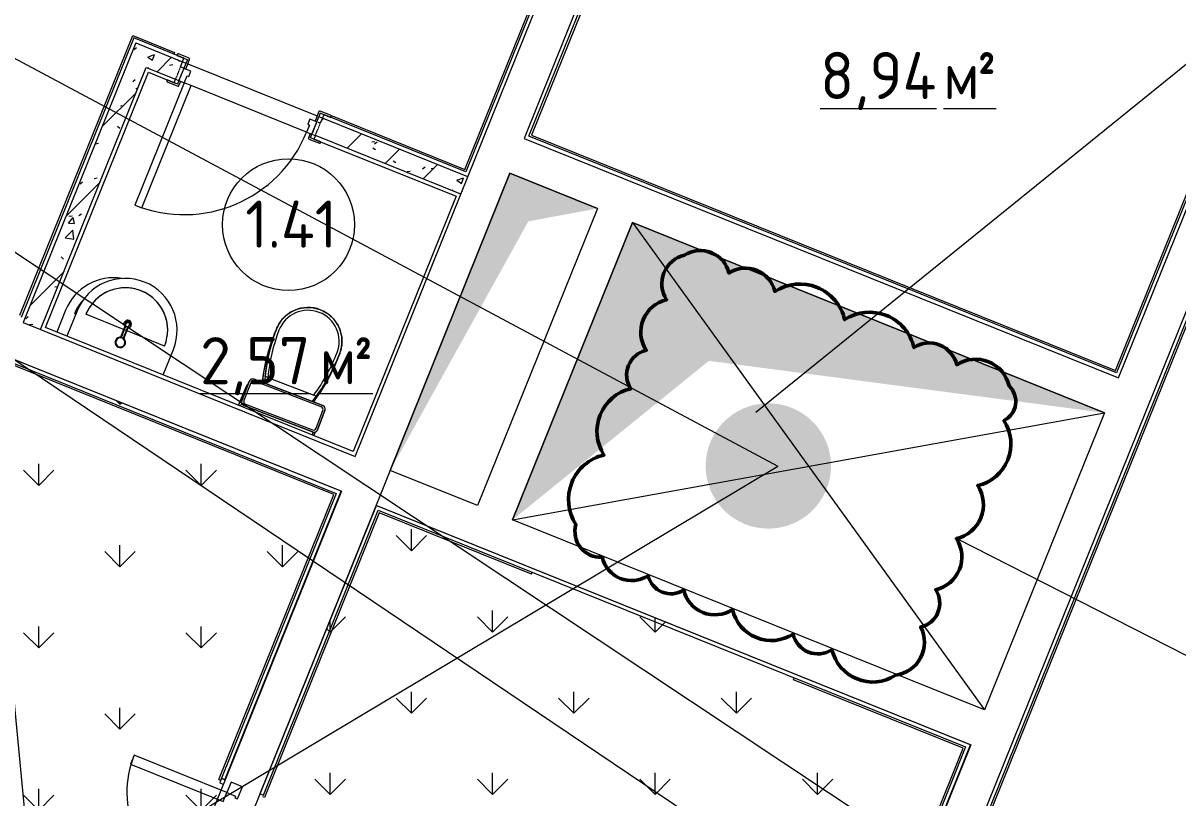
# Model space of a CAD drawing. Header units: millimetres. Extents: x -584918 to 2941280, y 3000189 to 4229862.
# Drawn here: x 184056 to 190182, y 3670909 to 3675021 of the extents above; entities that cross this region are included whole.
import ezdxf

# ---------------------------------------------------------------- set-up
doc = ezdxf.new("R2010")
doc.units = ezdxf.units.MM
doc.linetypes.add('ASVP_Невидимые', pattern=[5, 3, -2])
for name, color, linetype, lineweight in [('Аннотация', 7, 'Continuous', 0), ('Двери', 7, 'Continuous', 0), ('Линии', 7, 'Continuous', 0), ('Марки помещений', 7, 'Continuous', 0), ('Обобщенные модели', 7, 'Continuous', 0), ('Перекрытие', 7, 'Continuous', 0), ('Сантехника', 7, 'Continuous', 0), ('Стены внутренние', 7, 'Continuous', 0), ('Стены несущие', 7, 'Continuous', 0), ('Стены отделка', 7, 'Continuous', 0), ('Узлы', 7, 'Continuous', 0), ('экспертиза ДУ', 1, 'Continuous', 0), ('экспертиза ДУ пояснения', 6, 'Continuous', 0), ('экспертиза условные обозначения', 1, 'Continuous', 0)]:
    doc.layers.add(name, color=color, linetype=linetype, lineweight=lineweight)
doc.styles.add('GOST Common_2', font='', dxfattribs={"height": 500})
doc.styles.add('GOST Common_3', font='', dxfattribs={"width": 0.9, "height": 500})
doc.styles.get('GOST Common_2').set_extended_font_data('GOST Common')
doc.styles.get('GOST Common_3').set_extended_font_data('GOST Common')
pattern_1 = [(45, (192051.36, 3643581.32), (-141.4214, 141.4214), [])]
pattern_2 = [(50, (192051.36, 3643581.32), (364.368, -31.8783), [38.1, -419.1]), (355, (192051.36, 3643581.3), (-70.486, 382.1133), [30.48, -335.28]), (100.451, (192081.73, 3643578.66), (293.885, 350.2334), [32.38, -356.18]), (46.184, (192051.36, 3643682.9), (542.1585, -84.086), [57.15, -628.65]), (96.636, (192096.54, 3643675.9), (474.805, 494.855), [48.57, -534.27]), (351.184, (192051.36, 3643682.9), (474.81, 494.85), [45.72, -502.92]), (21, (192102.16, 3643657.52), (303.2285, -204.5305), [38.1, -419.1]), (326, (192102.16, 3643657.5), (123.604, 368.376), [30.48, -335.28]), (71.451, (192127.43, 3643640.47), (426.834, 163.8427), [32.38, -356.18]), (37.5, (192051.36, 3643581.32), (6.17665, 169.11015), [16.764, -314.452, 16.764, -323.596, -336.55]), (37.5, (192051.36, 3643581.32), (6.17665, 169.11015), [-671.576, 16.764, -319.786]), (7.5, (192051.36, 3643581.32), (133.6389, 200.3615), [16.764, -177.292, 16.764, -306.832, -128.27]), (7.5, (192051.36, 3643581.32), (133.6389, 200.3615), [-517.652, 16.764, -111.506]), (327.5, (191938.08, 3643581.32), (271.1818, -11.45836), [16.764, -110.236, 16.764, -379.476, -525.78]), (327.5, (191938.08, 3643581.32), (271.1818, -11.45836), [-523.24, 16.764, -509.016]), (317.5, (191887.28, 3643581.32), (296.2585, 50.8528), [16.764, -148.336, 16.764, -246.38, -373.38]), (317.5, (191887.28, 3643581.32), (296.2585, 50.8528), [-428.244, 16.764, -356.616])]

# ---------------------------------------------------------------- blocks, each defined once
blk = doc.blocks.new('ADSK_Унитаз_ГОСТ30493-96 - С прямым выпуском-939101-АР Этаж 01')
at = {"layer": 'Сантехника', "color": 9, "true_color": 0xe1b7aa}
for p, q in [((0, 190.8), (0, 195)), ((0, 195), (0, -195)), ((0, -195), (0, 195)), ((10, 190), (10, -190)), ((130, 215), (20, 215)), ((20, 215), (130, 215)), ((125, 205), (25, 205)), ((140, -190), (140, 190)), ((150, 195), (150, 191.5)), ((150, -195), (150, 195)), ((150, 195), (150, -195)), ((185, 145), (150, 137.4)), ((185, 130.7), (185, 145.7)), ((185, 130.7), (185, -130.7)), ((150, -137.4), (185, -145)), ((185, -145.7), (185, -130.7)), ((20, -215), (130, -215)), ((130, -215), (20, -215)), ((25, -205), (125, -205))]:
    blk.add_line(p, q, dxfattribs=at)
at = {"layer": 'Сантехника', "color": 9, "true_color": 0xe1b7aa, "flags": 128}
for points in [[(185, 145.7), (222.5, 155.2), (260.3, 163.1), (298.4, 169.6), (336.7, 174.5), (375.2, 177.8), (413.8, 179.6), (440, 180)], [(440, 180), (447.2, 179.9), (454.4, 179.4), (461.5, 178.7), (468.7, 177.7), (475.8, 176.4), (482.8, 174.8), (489.7, 173), (496.6, 170.9), (503.4, 168.5), (510.1, 165.8), (516.7, 162.9), (523.1, 159.7), (529.4, 156.2), (535.6, 152.5), (541.6, 148.6), (547.5, 144.4), (553.2, 140), (558.7, 135.3), (564, 130.5), (569.1, 125.4), (574, 120.1), (578.7, 114.7), (583.2, 109), (587.5, 103.2), (591.5, 97.3), (595.2, 91.1), (598.8, 84.8), (602, 78.4), (605, 71.9), (607.8, 65.2), (610.2, 58.5), (612.4, 51.6), (614.4, 44.7), (616, 37.7), (617.4, 30.6), (618.5, 23.5), (619.3, 16.3), (619.8, 9.1), (620, 1.9), (620, 0)], [(620, 0), (619.9, -7.2), (619.4, -14.4), (618.7, -21.5), (617.7, -28.7), (616.4, -35.8), (614.8, -42.8), (613, -49.7), (610.9, -56.6), (608.5, -63.4), (605.8, -70.1), (602.9, -76.7), (599.7, -83.1), (596.2, -89.4), (592.5, -95.6), (588.6, -101.6), (584.4, -107.5), (580, -113.2), (575.3, -118.7), (570.5, -124), (565.4, -129.1), (560.1, -134), (554.7, -138.7), (549, -143.2), (543.2, -147.5), (537.3, -151.5), (531.1, -155.2), (524.8, -158.8), (518.4, -162), (511.9, -165), (505.2, -167.8), (498.5, -170.2), (491.6, -172.4), (484.7, -174.4), (477.7, -176), (470.6, -177.4), (463.5, -178.5), (456.3, -179.3), (449.1, -179.8), (441.9, -180), (440, -180)], [(440, -180), (401.4, -179.2), (362.8, -176.9), (324.4, -173.1), (286.1, -167.7), (248.1, -160.7), (210.4, -152.3), (185, -145.7)]]:
    blk.add_lwpolyline(points, dxfattribs=at)
at = {"layer": 'Сантехника', "color": 9, "true_color": 0xe1b7aa}
for centre, radius, start, end in [((20, 195), 20, 90, 180), ((20, 195), 20, 90, 180), ((20, 195), 20, 170, 180), ((20, 195), 20, 140, 160), ((20, 195), 20, 110, 130), ((25, 190), 15, 90, 180), ((20, 195), 20, 90, 100), ((125, 190), 15, 0, 90), ((130, 195), 20, 360, 90), ((130, 195), 20, 80, 90), ((130, 195), 20, 0, 90), ((130, 195), 20, 50, 70), ((130, 195), 20, 20, 40), ((130, 195), 20, 360, 10), ((440, -786), 966, 90, 105.30619), ((440, -786), 966, 90, 105.30619), ((440, -801), 966, 90, 105.30619), ((440, 0), 180, 0, 90), ((440, 0), 180, 360, 90), ((440, 0), 165, 0, 90), ((440, 0), 180, 270, 360), ((440, 0), 165, 270, 0), ((440, 0), 180, 270, 0), ((440, 801), 966, 254.69381, 270), ((440, 786), 966, 254.69381, 270), ((440, 786), 966, 254.69381, 270), ((20, -195), 20, 180, 270), ((20, -195), 20, 180, 190), ((20, -195), 20, 180, 270), ((20, -195), 20, 200, 220), ((20, -195), 20, 230, 250), ((25, -190), 15, 180, 270), ((20, -195), 20, 260, 270), ((125, -190), 15, 270, 0), ((130, -195), 20, 270, 0), ((130, -195), 20, 270, 0), ((130, -195), 20, 270, 280), ((130, -195), 20, 290, 310), ((130, -195), 20, 320, 340), ((130, -195), 20, 350, 0)]:
    blk.add_arc(centre, radius, start, end, dxfattribs=at)
blk = doc.blocks.new('ADSK_Умывальник_Полукруглый_Керамический_ГОСТ30493-96 - 2-ой величины-898374-АР Этаж 01')
at = {"layer": 'Сантехника', "color": 9, "true_color": 0xe1b7aa}
for p, q in [((-7708.8, 29913), (-7763, 29778.5)), ((-7463, 29813.9), (-7662.4, 29894.3)), ((-7245.1, 29726.1), (-7444.5, 29806.5)), ((-7252.9, 29572.9), (-7198.7, 29707.4))]:
    blk.add_line(p, q, dxfattribs=at)
at = {"layer": 'Сантехника', "color": 9, "true_color": 0xe1b7aa, "flags": 128}
blk.add_lwpolyline([(-7245.1, 29726.1), (-7241.9, 29734.5), (-7239, 29743), (-7236.5, 29751.7), (-7234.3, 29760.4), (-7232.5, 29769.2), (-7231, 29778.1), (-7229.9, 29787), (-7229.2, 29796), (-7228.8, 29805), (-7228.8, 29814), (-7229.1, 29823), (-7229.8, 29832), (-7230.9, 29840.9), (-7232.3, 29849.8), (-7234, 29858.6), (-7236.1, 29867.4), (-7238.6, 29876), (-7241.4, 29884.6), (-7244.5, 29893), (-7248, 29901.3), (-7251.8, 29909.4), (-7256, 29917.4), (-7260.4, 29925.3), (-7265.2, 29932.9), (-7270.2, 29940.3), (-7275.6, 29947.6), (-7281.2, 29954.6), (-7287.1, 29961.4), (-7293.3, 29967.9), (-7299.7, 29974.2), (-7306.4, 29980.2), (-7313.3, 29986), (-7320.5, 29991.5), (-7327.8, 29996.7), (-7335.4, 30001.5), (-7343.2, 30006.1), (-7351.1, 30010.4), (-7359.2, 30014.3), (-7367.4, 30017.9), (-7375.8, 30021.2), (-7384.3, 30024.2), (-7392.9, 30026.8), (-7401.6, 30029.1), (-7410.4, 30031), (-7419.3, 30032.5), (-7428.2, 30033.7), (-7437.1, 30034.6), (-7446.1, 30035), (-7455.1, 30035.2), (-7464.1, 30034.9), (-7473.1, 30034.3), (-7482.1, 30033.4), (-7491, 30032.1), (-7499.8, 30030.4), (-7508.6, 30028.4), (-7517.3, 30026), (-7525.8, 30023.3), (-7534.3, 30020.3), (-7542.6, 30016.9), (-7550.8, 30013.2), (-7558.9, 30009.1), (-7566.7, 30004.7), (-7574.4, 30000.1), (-7581.9, 29995.1), (-7589.2, 29989.8), (-7596.3, 29984.3), (-7603.1, 29978.4), (-7609.8, 29972.3), (-7616.1, 29965.9), (-7622.2, 29959.3), (-7628, 29952.5), (-7633.6, 29945.4), (-7638.9, 29938.1), (-7643.8, 29930.6), (-7648.5, 29922.9), (-7652.8, 29915), (-7656.9, 29907), (-7660.6, 29898.8), (-7662.4, 29894.3)], dxfattribs=at)
at = {"layer": 'Сантехника', "color": 9, "true_color": 0xe1b7aa}
for centre, radius, start, end in [((-7453.8, 29810.2), 275, 338.0513, 158.0513), ((-7453.8, 29810.2), 225, 338.0513, 158.0513), ((-7440.7, 29842.6), 20, 158.0513, 218.0513), ((-7440.7, 29842.6), 20, 338.0513, 158.0513), ((-7440.7, 29842.6), 20, 278.0513, 338.0513)]:
    blk.add_arc(centre, radius, start, end, dxfattribs=at)
blk = doc.blocks.new('ADSK_Смеситель_ГОСТ25809-96 - Для умывальника_Однорукояточный-V118-АР Этаж 01')
at = {"layer": 'Сантехника', "color": 253, "true_color": 0xaaaaaa}
for p, q in [((-7449.5, 29847.4), (-7458, 29826.4)), ((-7448.1, 29851), (-7449.5, 29847.4)), ((-7439.5, 29818.9), (-7431, 29839.9)), ((-7431, 29839.9), (-7429.5, 29843.5)), ((-7458, 29826.4), (-7479.8, 29772.3)), ((-7459.2, 29812.7), (-7476.3, 29770.3)), ((-7465.2, 29765.8), (-7448.1, 29808.2)), ((-7461.2, 29764.9), (-7439.5, 29818.9)), ((-7451.5, 29831.9), (-7459.2, 29812.7)), ((-7449.1, 29808.5), (-7458.3, 29812.2)), ((-7450.5, 29831.5), (-7451.5, 29831.9)), ((-7451.5, 29831.9), (-7450.5, 29831.5)), ((-7450.5, 29831.5), (-7441.3, 29827.8)), ((-7448.1, 29808.2), (-7440.3, 29827.4)), ((-7441.3, 29827.8), (-7440.3, 29827.4)), ((-7440.3, 29827.4), (-7441.3, 29827.8)), ((-7465.1, 29766), (-7465.2, 29765.8))]:
    blk.add_line(p, q, dxfattribs=at)
for radius, start, end in [(27.5, 158.0513, 176.07364), (27.5, 158.0513, 298.0513), (27.5, 181.36263, 194.73852), (27.5, 200.02783, 236.07393), (27.5, 79.66273, 158.0513), (27.5, 143.0513, 158.0513), (24.5, 158.0513, 338.0513), (24.5, 338.0513, 158.0513), (27.5, 121.36408, 134.73997), (27.5, 241.36292, 254.73881), (27.5, 80.02867, 116.07477), (27.5, 260.02804, 296.07414), (24.5, 78.28114, 83.0513), (24.5, 78.28114, 83.0513), (24.5, 53.0513, 57.27851), (24.5, 53.0513, 57.27851), (27.5, 298.65042, 338.0513), (27.5, 301.36321, 314.7391), (27.5, 338.0513, 57.55016), (27.5, 20.02846, 56.07456), (27.5, 323.0513, 338.0513), (27.5, 338.0513, 356.07435), (27.5, 1.3635, 14.73939)]:
    blk.add_arc((-7479.9, 29745.3), radius, start, end, dxfattribs=at)
for start_param, end_param in [(4.712389, 6.283185), (3.141593, 4.712389)]:
    blk.add_ellipse((-7438.8, 29847.3), major_axis=(-9.28, 3.74), ratio=0.965926, start_param=start_param, end_param=end_param, dxfattribs=at)
for points, knots in [([(-7449.5, 29847.4), (-7449.5, 29847.6), (-7449.3, 29847.8), (-7449.1, 29848.2), (-7448.8, 29848.6), (-7448.5, 29849), (-7448.2, 29849.3), (-7447.8, 29849.6), (-7447.4, 29849.9), (-7447, 29850.2), (-7446.5, 29850.4), (-7445.8, 29850.7), (-7445.1, 29850.9), (-7444.4, 29851.1), (-7443.6, 29851.2), (-7442.6, 29851.2), (-7441.4, 29851.2), (-7439.7, 29850.9), (-7438.4, 29850.6), (-7437.6, 29850.2)], [0.5, 0.5, 0.5, 0.5, 0.5208333, 0.5416667, 0.5625, 0.5833333, 0.6041667, 0.625, 0.6458333, 0.6666667, 0.6875, 0.7083333, 0.75, 0.7708333, 0.7916667, 0.8333333, 0.875, 0.9166667, 1, 1, 1, 1]), ([(-7437.6, 29850.2), (-7436.8, 29849.9), (-7435.6, 29849.3), (-7434.2, 29848.3), (-7433.3, 29847.5), (-7432.6, 29846.8), (-7432.1, 29846.1), (-7431.7, 29845.5), (-7431.3, 29844.7), (-7430.9, 29843.9), (-7430.8, 29843.2), (-7430.7, 29842.7), (-7430.6, 29842.2), (-7430.6, 29841.8), (-7430.6, 29841.3), (-7430.7, 29840.8), (-7430.8, 29840.4), (-7430.9, 29840.1), (-7431, 29839.9)], [0, 0, 0, 0, 0.0833333, 0.125, 0.1666667, 0.2083333, 0.2291667, 0.25, 0.2916667, 0.3333333, 0.3541667, 0.375, 0.3958333, 0.4166667, 0.4375, 0.4583333, 0.4791667, 0.5, 0.5, 0.5, 0.5]), ([(-7459.2, 29812.7), (-7459.2, 29812.7), (-7459.2, 29812.6), (-7459.1, 29812.6), (-7459, 29812.5), (-7458.7, 29812.4), (-7458.5, 29812.3), (-7458.3, 29812.2)], [0, 0, 0, 0, 0.166667, 0.333333, 0.5, 0.666667, 1, 1, 1, 1]), ([(-7447.9, 29808.6), (-7447.9, 29808.6), (-7447.9, 29808.6), (-7448, 29808.7), (-7448.2, 29808.7), (-7448.4, 29808.9), (-7448.7, 29809), (-7448.8, 29809)], [0, 0, 0, 0, 0.166667, 0.333333, 0.5, 0.666667, 1, 1, 1, 1]), ([(-7445.5, 29817.3), (-7443.9, 29817.1), (-7441.9, 29817.1), (-7440.1, 29817.9), (-7439.6, 29818.5), (-7439.5, 29818.9)], [0.1666667, 0.1666667, 0.1666667, 0.1666667, 0.3333333, 0.4166667, 0.5, 0.5, 0.5, 0.5]), ([(-7475.1, 29769.3), (-7475.4, 29769.3), (-7475.9, 29769.4), (-7476.5, 29769.5), (-7476.9, 29769.6), (-7477.1, 29769.6), (-7477.2, 29769.6)], [0.13888889, 0.13888889, 0.13888889, 0.13888889, 0.16666667, 0.19444444, 0.20833333, 0.22222222, 0.22222222, 0.22222222, 0.22222222]), ([(-7464.9, 29764.6), (-7465, 29764.7), (-7465.1, 29764.7), (-7465.4, 29765), (-7465.9, 29765.4), (-7466.4, 29765.7), (-7466.7, 29765.9)], [0.77430556, 0.77430556, 0.77430556, 0.77430556, 0.78298611, 0.79166667, 0.82638889, 0.86111111, 0.86111111, 0.86111111, 0.86111111])]:
    blk.add_open_spline(points, degree=3, knots=knots, dxfattribs=at)
for points in [[(-7458.1, 29812.8), (-7458.3, 29812.8), (-7458.6, 29813), (-7459, 29813.1), (-7459.1, 29813.1), (-7459.1, 29813.1)], [(-7458, 29826.4), (-7458.2, 29826), (-7458.2, 29825.2), (-7457.7, 29823.9), (-7456.5, 29822.4), (-7455.4, 29821.5), (-7454.8, 29821)], [(-7449.1, 29808.5), (-7448.9, 29808.4), (-7448.6, 29808.3), (-7448.2, 29808.2), (-7448.1, 29808.2), (-7448.1, 29808.2)], [(-7476.1, 29770.7), (-7476.1, 29770.7), (-7476.1, 29770.7), (-7476.1, 29770.7)], [(-7475.3, 29770), (-7475.4, 29770.1), (-7475.6, 29770.1), (-7475.8, 29770.2), (-7476, 29770.2), (-7476, 29770.2)], [(-7466, 29766.3), (-7467.5, 29767.2), (-7470.4, 29768.8), (-7473.6, 29769.7), (-7475.3, 29770)], [(-7465.2, 29765.8), (-7465.2, 29765.8), (-7465.2, 29765.8), (-7465.3, 29765.9), (-7465.4, 29765.9), (-7465.6, 29766), (-7465.8, 29766.2), (-7466, 29766.3), (-7466, 29766.3)], [(-7465.1, 29766.3), (-7465.1, 29766.3), (-7465, 29766.2), (-7465, 29766.2), (-7465, 29766.2)]]:
    blk.add_open_spline(points, degree=3, dxfattribs=at)
blk = doc.blocks.new('ADSK_СифонБутылочный_ГОСТ23289-94 - Для умывальника_Вертикальный выпуск_DN40-1095575-АР Этаж 01')
at = {"layer": 'Сантехника', "color": 253, "true_color": 0xaaaaaa}
for radius, start, end in [(20, 158.285, 163.48759), (20, 158.285, 163.48759), (13.3, 174.08415, 180), (13.3, 180, 258.09147), (13.3, 1.07009, 90)]:
    blk.add_arc((0, 0), radius, start, end, dxfattribs=at)
blk = doc.blocks.new('ВК_Домодедово_rvt-1-АР Этаж 01')
at = {"layer": 'Сантехника', "color": 253, "lineweight": 9, "true_color": 0xaaaaaa}
for name in ['ADSK_Умывальник_Полукруглый_Керамический_ГОСТ30493-96 - 2-ой величины-898374-АР Этаж 01', 'ADSK_Смеситель_ГОСТ25809-96 - Для умывальника_Однорукояточный-V118-АР Этаж 01']:
    blk.add_blockref(name, (0, 0), dxfattribs=at)
for name, p, rotation in [('ADSK_Унитаз_ГОСТ30493-96 - С прямым выпуском-939101-АР Этаж 01', (-6641.8, 29340), 68.99999999999918), ('ADSK_СифонБутылочный_ГОСТ23289-94 - Для умывальника_Вертикальный выпуск_DN40-1095575-АР Этаж 01', (-7440.7, 29842.6), 296.051300916458)]:
    blk.add_blockref(name, p, dxfattribs=dict(at, rotation=rotation))
blk = doc.blocks.new('ASVP_ДверьДеревянная_1 полотно - Санузел 700х2000h_полотно_ Г Л _650 в свету_-7190789-АР Этаж 01')
at = {"layer": 'Двери', "lineweight": 18}
for p, q in [((350, 750), (310, 750)), ((310, 750), (310, 50)), ((350, 50), (350, 750)), ((-350, 50), (-380, 50)), ((-380, 50), (-380, -20)), ((-350, 10), (-350, 50)), ((-340, 10), (-350, 10)), ((-340, -20), (-340, 10)), ((310, 50), (350, 50)), ((350, 10), (340, 10)), ((340, 10), (340, -20)), ((380, 50), (350, 50)), ((350, 50), (350, 10)), ((380, -20), (380, 50)), ((-380, -20), (-340, -20)), ((340, -20), (380, -20))]:
    blk.add_line(p, q, dxfattribs=at)
at = {"layer": 'Двери', "linetype": 'ASVP_Невидимые', "lineweight": 18}
for p, q in [((-380, 50), (-400, 50)), ((-400, 50), (-400, -20)), ((-380, -20), (-380, 50)), ((400, 50), (380, 50)), ((380, 50), (380, -20)), ((400, -20), (400, 50)), ((-400, -20), (-380, -20)), ((380, -20), (400, -20))]:
    blk.add_line(p, q, dxfattribs=at)
at = {"layer": 'Двери'}
blk.add_arc((350, 50), 700, 90, 180, dxfattribs=at)
blk = doc.blocks.new('ASVP_НАЛИЧНИК МДФ_Двери - Наличник дверной МДФ-7488205-АР Этаж 01')
at = {"layer": 'Обобщенные модели'}
for p, q in [((-381, 0), (-440, 0)), ((-440, 0), (-440, -5)), ((-381, -1), (-381, 0)), ((-380, 50), (-380, -1)), ((-370, -5), (-370, 50)), ((370, 50), (370, -5)), ((380, -1), (380, 50)), ((440, 0), (381, 0)), ((381, 0), (381, -1)), ((440, -5), (440, 0)), ((-435, -10), (-375, -10)), ((-380, -1), (-381, -1)), ((375, -10), (435, -10)), ((381, -1), (380, -1))]:
    blk.add_line(p, q, dxfattribs=at)
for centre, start, end in [((-435, -5), 180, 270), ((-375, -5), 270, 360), ((375, -5), 180, 270), ((435, -5), 270, 360)]:
    blk.add_arc(centre, 5, start, end, dxfattribs=at)
blk = doc.blocks.new('ASVP_НАЛИЧНИК МДФ_Двери - Наличник дверной МДФ-7488190-АР Этаж 01')
at = {"layer": 'Обобщенные модели'}
for p, q in [((-381, 0), (-440, 0)), ((-440, 0), (-440, -5)), ((-381, -1), (-381, 0)), ((-380, 20), (-380, -1)), ((-370, -5), (-370, 20)), ((370, 20), (370, -5)), ((380, -1), (380, 20)), ((440, 0), (381, 0)), ((381, 0), (381, -1)), ((440, -5), (440, 0)), ((-435, -10), (-375, -10)), ((-380, -1), (-381, -1)), ((375, -10), (435, -10)), ((381, -1), (380, -1))]:
    blk.add_line(p, q, dxfattribs=at)
for centre, start, end in [((-435, -5), 180, 270), ((-375, -5), 270, 360), ((375, -5), 180, 270), ((435, -5), 270, 360)]:
    blk.add_arc(centre, 5, start, end, dxfattribs=at)
blk = doc.blocks.new('ASVP_ДверьДеревянная_1 полотно - Входная_внутр_ 1000х2000h_полотно_ Г Пр _950 в свету_-7487840-АР Этаж 01')
at = {"layer": 'Двери', "lineweight": 18}
for p, q in [((-500, 1100), (-460, 1100)), ((-500, 100), (-500, 1100)), ((-460, 1100), (-460, 100)), ((-530, 100), (-500, 100)), ((-530, 30), (-530, 100)), ((-460, 100), (-500, 100)), ((-500, 100), (-500, 60)), ((500, 100), (530, 100)), ((500, 60), (500, 100)), ((530, 100), (530, 30)), ((-490, 30), (-530, 30)), ((-500, 60), (-490, 60)), ((-490, 60), (-490, 30)), ((490, 60), (500, 60)), ((490, 30), (490, 60)), ((530, 30), (490, 30))]:
    blk.add_line(p, q, dxfattribs=at)
at = {"layer": 'Двери', "linetype": 'ASVP_Невидимые', "lineweight": 18}
for p, q in [((-550, 100), (-530, 100)), ((-550, 30), (-550, 100)), ((-530, 100), (-530, 30)), ((530, 100), (550, 100)), ((530, 30), (530, 100)), ((550, 100), (550, 30)), ((-530, 30), (-550, 30)), ((550, 30), (530, 30))]:
    blk.add_line(p, q, dxfattribs=at)
at = {"layer": 'Двери'}
blk.add_arc((-500, 100), 1000, 0, 90, dxfattribs=at)
blk = doc.blocks.new('ADSK_Унитаз_ГОСТ30493-96 - С косым выпуском-V60-АР Этаж 01')
at = {"layer": 'Сантехника'}
for p, q in [((130, 215), (20, 215)), ((20, 215), (130, 215)), ((38, 205), (25, 205)), ((185, 145), (179.9, 143.9)), ((185, 134.3), (185, 145.7)), ((185, -145.7), (185, -141.7)), ((20, -215), (41.1, -215)), ((41.1, -215), (20, -215)), ((25, -205), (36.1, -205))]:
    blk.add_line(p, q, dxfattribs=at)
at = {"layer": 'Сантехника', "flags": 128}
for points in [[(185, 145.7), (222.5, 155.2), (260.3, 163.1), (298.4, 169.6), (336.7, 174.5), (375.2, 177.8), (413.8, 179.6), (440, 180)], [(440, 180), (447.2, 179.9), (453, 179.5)], [(440, -180), (401.4, -179.2), (362.8, -176.9), (324.4, -173.1), (286.1, -167.7), (248.1, -160.7), (210.4, -152.3), (185, -145.7)], [(458.8, -179), (456.3, -179.3), (449.1, -179.8), (441.9, -180), (440, -180)]]:
    blk.add_lwpolyline(points, dxfattribs=at)
at = {"layer": 'Сантехника'}
for centre, radius, start, end in [((25, 190), 15, 90, 111.2132), ((130, 195), 20, 49.56297, 90), ((130, 195), 20, 80, 90), ((130, 195), 20, 52.29597, 90), ((130, 195), 20, 50, 70), ((440, -786), 966, 90, 105.30619), ((440, -786), 966, 90, 105.30619), ((440, 0), 180, 87.85312, 90), ((440, 0), 180, 87.85312, 90), ((440, 786), 966, 254.69381, 270), ((440, 786), 966, 254.69381, 270), ((440, 0), 180, 270, 273.12317), ((440, 0), 180, 270, 273.12317), ((25, -190), 15, 248.7868, 270)]:
    blk.add_arc(centre, radius, start, end, dxfattribs=at)
blk = doc.blocks.new('ADSK_Умывальник_Полукруглый_Керамический_ГОСТ30493-96 - 2-ой величины-228735-АР Этаж 01')
at = {"layer": 'Сантехника'}
for p, q in [((-7770, 29916.1), (-7816.8, 29800.1)), ((-7716.3, 29894.4), (-7723.7, 29897.4))]:
    blk.add_line(p, q, dxfattribs=at)
at = {"layer": 'Сантехника', "flags": 128}
blk.add_lwpolyline([(-7678.4, 29967.9), (-7683.4, 29962.4), (-7689.3, 29955.6), (-7694.8, 29948.5), (-7700.1, 29941.2), (-7705, 29933.7), (-7709.7, 29926), (-7714.1, 29918.1), (-7718.1, 29910.1), (-7721.8, 29901.9), (-7723.7, 29897.4)], dxfattribs=at)
at = {"layer": 'Сантехника'}
for radius, start in [(275, 80.73334), (225, 139.16095)]:
    blk.add_arc((-7515, 29813.3), radius, start, 158.0513, dxfattribs=at)
blk = doc.blocks.new('ASVP_ОТКОС_Оштукатуривание дверного откоса - Оштукатуривание дверного откоса-V24-АР Этаж 01')
at = {"layer": 'Обобщенные модели'}
for p, q in [((-750, 20), (-750, 0)), ((-750, 0), (-725, 0)), ((-725, 0), (-725, 20)), ((725, 20), (725, 0)), ((725, 0), (750, 0)), ((750, 0), (750, 20))]:
    blk.add_line(p, q, dxfattribs=at)
blk = doc.blocks.new('ASVP_Марка_Помещение_ДваЗначения - Номер Площадь-685795-АР Этаж 01')
at = {"layer": 'Марки помещений'}
blk.add_circle((0, 0), 3.5, dxfattribs=at)
blk = doc.blocks.new('ASVP_ДверьАлюминиеваяВитражная_2 полотна - Остекленная Наружная  Коричневая-7858139-АР Этаж 01')
at = {"layer": 'Двери', "lineweight": 18}
for p, q in [((-825, 32.5), (-825, -32.5)), ((-755, 32.5), (-825, 32.5)), ((-765, -32.5), (-765, 17.5)), ((-765, 17.5), (-755, 17.5)), ((-755, 17.5), (-755, 32.5)), ((755, 32.5), (825, 32.5)), ((755, 17.5), (755, 32.5)), ((765, 17.5), (755, 17.5)), ((765, -32.5), (765, 17.5)), ((825, 32.5), (825, -32.5)), ((-825, -32.5), (-765, -32.5)), ((-715, -32.5), (-765, -32.5)), ((-765, -32.5), (-765, -562.5)), ((-715, -562.5), (-715, -32.5)), ((715, -1032.5), (715, -32.5)), ((715, -32.5), (765, -32.5)), ((765, -32.5), (765, -1032.5)), ((825, -32.5), (765, -32.5)), ((-765, -562.5), (-715, -562.5)), ((765, -1032.5), (715, -1032.5))]:
    blk.add_line(p, q, dxfattribs=at)
at = {"layer": 'Двери'}
for centre, radius, start, end in [((-765, -32.5), 530, 270, 0), ((765, -32.5), 1000, 180, 270)]:
    blk.add_arc(centre, radius, start, end, dxfattribs=at)

msp = doc.modelspace()

# ---------------------------------------------------------------- hatches: boundary and pattern name
at = {"layer": 'Стены внутренние'}
h = msp.add_hatch(dxfattribs=at)
h.set_pattern_fill('FP_1', color=256, style=0, pattern_type=2)
h.set_pattern_definition(pattern_1)
h.paths.add_polyline_path([(184148.286, 3673394.671), (184746.328, 3674878.701), (184653.576, 3674916.079), (184055.534, 3673432.049), (184118.011, 3673406.872)])
h = msp.add_hatch(dxfattribs=at)
h.set_pattern_fill('FP_2', color=256, style=0, pattern_type=2)
h.set_pattern_definition(pattern_2)
h.paths.add_polyline_path([(184148.286, 3673394.671), (184746.328, 3674878.701), (184653.576, 3674916.079), (184055.534, 3673432.049), (184118.011, 3673406.872)])
h = msp.add_hatch(dxfattribs=at)
h.set_pattern_fill('FP_1', color=256, style=0, pattern_type=2)
h.set_pattern_definition(pattern_1)
h.paths.add_polyline_path([(186378.485, 3674113.152), (186415.862, 3674205.904), (185643.453, 3674517.173), (185606.075, 3674424.422), (186359.934, 3674120.628)])
h.paths.add_polyline_path([(184864.06, 3674723.443), (184901.438, 3674816.194), (184746.328, 3674878.701), (184708.951, 3674785.949), (184746.328, 3674770.887)])
h = msp.add_hatch(dxfattribs=at)
h.set_pattern_fill('FP_2', color=256, style=0, pattern_type=2)
h.set_pattern_definition(pattern_2)
h.paths.add_polyline_path([(186378.485, 3674113.152), (186415.862, 3674205.904), (185643.453, 3674517.173), (185606.075, 3674424.422), (186359.934, 3674120.628)])
h.paths.add_polyline_path([(184864.06, 3674723.443), (184901.438, 3674816.194), (184746.328, 3674878.701), (184708.951, 3674785.949), (184746.328, 3674770.887)])
at = {"layer": 'Узлы'}
h = msp.add_hatch(color=256, dxfattribs=at)
h.paths.add_polyline_path([(211282.26, 3653330.649), (211392.26, 3653521.175), (211782.26, 3653630.649), (211282.26, 3653630.649), (211282.26, 3653521.175)])
h.paths.add_polyline_path([(211282.26, 3653830.649), (211489.226, 3655799.803), (211782.26, 3655897.536), (211282.26, 3656099.028), (211282.26, 3654741.02)])
h.paths.add_polyline_path([(204982.26, 3657630.649), (205341.722, 3658184.172), (206332.26, 3658093.804), (205000.09, 3658630.649), (204982.26, 3658630.649), (204982.26, 3657632.206)])
h.paths.add_polyline_path([(200932.26, 3658330.649), (201081.39, 3658543.629), (202657.084, 3658630.649), (200932.26, 3658630.649), (200932.26, 3658355.002)])
h.paths.add_polyline_path([(202232.26, 3658730.649), (202398.589, 3659513.167), (202657.084, 3659574.846), (202232.26, 3659746.043), (202232.26, 3658930.649)])
h.paths.add_polyline_path([(200932.26, 3658730.649), (201069.918, 3658927.246), (202032.26, 3659030.649), (200932.26, 3659030.649), (200932.26, 3658927.246)])
h.paths.add_polyline_path([(209978.995, 3659103.958), (211328.072, 3662213.969), (211472.716, 3662275.519), (211287.212, 3662350.275), (209994.058, 3659141.336)])
h.paths.add_polyline_path([(200932.26, 3659230.649), (201232.26, 3659794.867), (202032.26, 3659826.64), (200932.26, 3660269.924), (200932.26, 3659794.867)])
h.paths.add_polyline_path([(212144.129, 3663406.539), (213069.963, 3664332.373), (214523.146, 3664226.77), (212760.86, 3664936.945), (212144.352, 3663407.092)])
h.paths.add_polyline_path([(200837.397, 3664243.382), (201494.403, 3665115.258), (202158.073, 3665112.758), (201323.306, 3665449.157), (200930.841, 3664475.262)])
h.paths.add_polyline_path([(193043.469, 3666306.073), (191466.687, 3666941.493), (191335.866, 3666616.861), (191561.032, 3666746.861), (192983.265, 3666323.974)])
h.paths.add_polyline_path([(200451.992, 3671072.413), (200753.289, 3671573.856), (200893.463, 3671606.082), (200698.684, 3671684.575), (200467.055, 3671109.791)])
h.paths.add_polyline_path([(186652.587, 3672385.475), (187693.963, 3673228.765), (189792.308, 3672953.061), (187288.007, 3673962.257), (186657.833, 3672398.493)])
h.paths.add_polyline_path([(186003.324, 3672647.119), (186736.081, 3673969.046), (187102.503, 3674037.013), (186638.744, 3674223.901), (186033.449, 3672721.874)])
h.paths.add_polyline_path([(197814.654, 3673062.426), (198223.246, 3673864.331), (198373.934, 3673915.189), (198188.43, 3673989.944), (197870.721, 3673201.553)])
h.paths.add_polyline_path([(201743.458, 3677193.346), (199795.668, 3677978.276), (199496.647, 3677236.261), (200013.452, 3677611.741), (201499.811, 3677252.271)])
at = {"layer": 'экспертиза ДУ', "lineweight": 0}
h = msp.add_hatch(color=5, dxfattribs=at)
edge = h.paths.add_edge_path()
edge.add_arc((188009.367, 3672670.871), 332.544, 0, 360)
at = {"layer": 'экспертиза условные обозначения'}
h = msp.add_hatch(dxfattribs=at)
h.set_pattern_fill('GRASS', color=6, scale=24)
h.set_pattern_definition([(90, (167757.9, 3538078.35), (-431.0523, 431.0523), [114.3, -747.8046]), (45, (167757.9, 3538078.35), (-431.0523, 431.0523), [114.3, -495.3]), (135, (167757.9, 3538078.35), (-431.0523, -431.0523), [114.3, -495.3])])
edge = h.paths.add_edge_path()
edge.add_line((171228.802, 3674504.925), (175959.148, 3672598.666))
edge.add_line((175959.148, 3672598.666), (177304.743, 3675937.734))
edge.add_line((177304.743, 3675937.734), (185745.165, 3672536.37))
edge.add_line((185745.165, 3672536.37), (184399.57, 3669197.302))
edge.add_line((184399.57, 3669197.302), (187667.42, 3667880.407))
edge.add_line((187667.42, 3667880.407), (189454.548, 3667160.221))
edge.add_line((189454.548, 3667160.221), (188744.373, 3665397.935))
edge.add_line((188744.373, 3665397.935), (185826.825, 3666573.664))
edge.add_arc((185436.338, 3665596.839), 1051.983, 68.2109102, 179.8403907)
edge.add_line((184384.359, 3665599.769), (184284.359, 3663730.649))
edge.add_line((184284.359, 3663730.649), (181334.359, 3663730.649))
edge.add_line((181334.359, 3663730.649), (181334.359, 3668384.06))
edge.add_line((181334.359, 3668384.06), (172880.972, 3671790.649))
edge.add_line((172880.972, 3671790.649), (170534.359, 3671790.649))
edge.add_line((170534.359, 3671790.649), (170534.359, 3672781.679))
edge.add_line((170534.359, 3672781.679), (171228.802, 3674504.925))
at = {"layer": 'экспертиза условные обозначения', "true_color": 0x636466}
h = msp.add_hatch(dxfattribs=at)
h.set_pattern_fill('GRASS', color=251, scale=24)
h.set_pattern_definition([(90, (131802.37, 3455831.77), (-431.0523, 431.0523), [114.3, -747.8046]), (45, (131802.4, 3455831.8), (-431.0523, 431.0523), [114.3, -495.3]), (135, (131802.4, 3455831.8), (-431.0523, -431.0523), [114.3, -495.3])])
h.paths.add_polyline_path([(185930.668, 3672461.615), (189084.233, 3671190.775), (187813.393, 3668037.211), (184659.829, 3669308.051)])

# ---------------------------------------------------------------- linework, layer by layer
at = {"layer": 'Аннотация'}
msp.add_line((187943.223, 3672955.839), (193446.055, 3677412.632), dxfattribs=at)
at = {"layer": 'Линии'}
for p, q in [((186638.744, 3674223.901), (185629.548, 3671719.6)), ((186638.744, 3674223.901), (186003.324, 3672647.119)), ((187102.503, 3674037.013), (186638.744, 3674223.901)), ((187288.007, 3673962.257), (186652.587, 3672385.475)), ((189792.308, 3672953.061), (187288.007, 3673962.257)), ((187288.007, 3673962.257), (189156.888, 3671376.279)), ((186652.587, 3672385.475), (189792.308, 3672953.061))]:
    msp.add_line(p, q, dxfattribs=at)
at = {"layer": 'Перекрытие'}
for p, q in [((184901.438, 3674816.194), (184919.988, 3674808.719)), ((184929.264, 3674804.981), (185615.628, 3674528.387)), ((185559.7, 3674443.11), (184947.537, 3674689.803)), ((185624.903, 3674524.649), (185643.453, 3674517.173)), ((186003.324, 3672647.119), (186638.744, 3674223.901)), ((186638.744, 3674223.901), (187102.503, 3674037.013)), ((187102.503, 3674037.013), (186467.083, 3672460.23)), ((186652.587, 3672385.475), (187288.007, 3673962.257)), ((187288.007, 3673962.257), (189792.308, 3672953.061)), ((189792.308, 3672953.061), (189156.888, 3671376.279)), ((186467.083, 3672460.23), (186003.324, 3672647.119)), ((189156.888, 3671376.279), (186652.587, 3672385.475))]:
    msp.add_line(p, q, dxfattribs=at)
at = {"layer": 'Стены внутренние'}
for p, q in [((186399.25, 3674244.943), (187498.152, 3676971.848)), ((187739.307, 3676874.667), (186752.538, 3674426.017)), ((189850.451, 3673177.604), (190837.22, 3675626.254)), ((191078.375, 3675529.072), (188674.994, 3669565.126)), ((184038.922, 3673471.088), (184636.964, 3674955.118)), ((184636.964, 3674955.118), (184859.569, 3674865.412)), ((184859.569, 3674865.412), (184855.831, 3674856.136)), ((185687.13, 3674531.917), (186399.25, 3674244.943)), ((186752.538, 3674426.017), (189850.451, 3673177.604)), ((185704.026, 3672519.758), (183761.519, 3673302.559)), ((185094.771, 3671007.902), (185704.026, 3672519.758)), ((185945.181, 3672422.576), (185335.926, 3670910.72)), ((186752.123, 3672097.391), (185945.181, 3672422.576)), ((186752.123, 3672097.391), (186755.86, 3672106.666)), ((188143.401, 3671536.726), (188147.139, 3671546.001)), ((189043.094, 3671174.163), (188143.401, 3671536.726)), ((188433.839, 3669662.307), (189043.094, 3671174.163)), ((185094.771, 3671007.902), (185104.046, 3671004.164)), ((185335.926, 3670910.72), (185326.651, 3670914.458))]:
    msp.add_line(p, q, dxfattribs=at)
at = {"layer": 'Стены несущие'}
for p, q in [((184653.576, 3674916.079), (184055.534, 3673432.049)), ((184653.576, 3674916.079), (184901.438, 3674816.194)), ((184890.225, 3674788.369), (184901.438, 3674816.194)), ((184148.286, 3673394.671), (184708.951, 3674785.949)), ((184708.951, 3674785.949), (184864.06, 3674723.443)), ((185643.453, 3674517.173), (185632.24, 3674489.348)), ((186415.862, 3674205.904), (185643.453, 3674517.173)), ((186378.485, 3674113.152), (185606.075, 3674424.422)), ((186378.485, 3674113.152), (186415.862, 3674205.904)), ((184055.534, 3673432.049), (184148.286, 3673394.671))]:
    msp.add_line(p, q, dxfattribs=at)
at = {"layer": 'Стены отделка'}
for p, q in [((187511.165, 3676977.386), (186404.787, 3674231.93)), ((186415.862, 3674205.904), (187537.191, 3676988.461)), ((187722.695, 3676913.706), (186713.499, 3674409.404)), ((186739.525, 3674420.479), (187733.77, 3676887.68)), ((190850.233, 3675631.791), (189855.988, 3673164.591)), ((189867.063, 3673138.565), (190876.259, 3675642.866)), ((191061.763, 3675568.111), (188650.906, 3669585.614)), ((188669.456, 3669578.139), (191072.838, 3675542.085)), ((184642.502, 3674942.105), (184044.46, 3673458.075)), ((184908.913, 3674834.745), (184642.502, 3674942.105)), ((184653.576, 3674916.079), (184653.576, 3674916.079)), ((184901.438, 3674816.194), (184908.913, 3674834.745)), ((184174.312, 3673405.746), (184720.026, 3674759.924)), ((184720.026, 3674759.924), (184856.585, 3674704.892)), ((184856.585, 3674704.892), (184864.06, 3674723.443)), ((185650.929, 3674535.724), (185643.453, 3674517.173)), ((186404.787, 3674231.93), (185650.929, 3674535.724)), ((185606.075, 3674424.422), (185598.6, 3674405.871)), ((185598.6, 3674405.871), (186352.459, 3674102.077)), ((186713.499, 3674409.404), (189867.063, 3673138.565)), ((189855.988, 3673164.591), (186739.525, 3674420.479)), ((186352.459, 3674102.077), (185806.745, 3672747.9)), ((185817.82, 3672721.874), (186378.485, 3674113.152)), ((182118.266, 3673975.547), (185717.039, 3672525.295)), ((185743.065, 3672536.37), (182125.741, 3673994.098)), ((184055.534, 3673432.049), (184055.534, 3673432.049)), ((185806.745, 3672747.9), (184174.312, 3673405.746)), ((184148.286, 3673394.671), (184148.286, 3673394.671)), ((184148.286, 3673394.671), (185817.82, 3672721.874)), ((185717.039, 3672525.295), (185107.784, 3671013.439)), ((185126.334, 3671005.964), (185743.065, 3672536.37)), ((185928.569, 3672461.615), (185311.838, 3670931.209)), ((185330.388, 3670923.733), (185939.644, 3672435.589)), ((189082.133, 3671190.775), (185928.569, 3672461.615)), ((185939.644, 3672435.589), (189056.107, 3671179.701)), ((189056.107, 3671179.701), (188446.852, 3669667.845)), ((188465.402, 3669660.369), (189082.133, 3671190.775)), ((185107.784, 3671013.439), (185126.334, 3671005.964)), ((185311.838, 3670931.209), (185330.388, 3670923.733))]:
    msp.add_line(p, q, dxfattribs=at)
at = {"layer": 'экспертиза ДУ'}
for points in [[(123417.279, 3714058.128), (203228.719, 3660286.242)], [(204276.326, 3660342.549), (123417.279, 3714058.128)], [(118317.279, 3630968.128), (188059.209, 3672669.268)]]:
    msp.add_lwpolyline(points, dxfattribs=at)
at = {"layer": 'экспертиза ДУ пояснения'}
for points in [[(180111.346, 3712322.484), (184263.031, 3668737.188)], [(134518.895, 3701289.819), (188059.209, 3672669.268)], [(267264.374, 3632393.957), (189007.05, 3672285.223)]]:
    msp.add_lwpolyline(points, dxfattribs=at)
at = {"layer": 'экспертиза ДУ пояснения', "lineweight": 50}
msp.add_lwpolyline([(187564.882, 3673789.764, 0.52056705), (187469.487, 3673553.042, 0.52056705), (187361.368, 3673284.747, 0.52056705), (187279.136, 3673080.692, 0.52056705), (187137.435, 3672729.063, 0.52056705), (186988.636, 3672359.821, 0.52056705), (187127.208, 3672187.2, 0.52056705), (187371.601, 3672088.714, 0.52056705), (187560.241, 3672012.694, 0.52056705), (187818.628, 3671908.568, 0.52056705), (188140.626, 3671778.808, 0.52056705), (188347.025, 3671695.632, 0.52056705), (188683.137, 3671560.184, 0.52056705), (188817.978, 3671816.043, 0.52056705), (188897.736, 3672013.962, 0.52056705), (189007.05, 3672285.223, 0.52056705), (189120.428, 3672566.567, 0.52056705), (189259.508, 3672911.691, 0.52056705), (189286.463, 3673095.992, 0.52056705), (189008.555, 3673207.985, 0.52056705), (188781.679, 3673299.412, 0.52056705), (188414.13, 3673447.529, 0.52056705), (188043.712, 3673596.802, 0.52056705), (187800.497, 3673694.814, 0.52056705)], format="xyb", close=True, dxfattribs=at)
at = {"layer": 'экспертиза условные обозначения', "color": 6}
msp.add_lwpolyline([(171228.802, 3674504.925), (175959.148, 3672598.666), (177304.743, 3675937.734), (185745.165, 3672536.37), (184399.57, 3669197.302), (187667.42, 3667880.407), (189454.548, 3667160.221), (188744.373, 3665397.935), (185826.825, 3666573.664, 0.52963745), (184384.359, 3665599.769), (184284.359, 3663730.649), (181334.359, 3663730.649), (181334.359, 3668384.06), (172880.972, 3671790.649), (170534.359, 3671790.649), (170534.359, 3672781.679), (171228.802, 3674504.925)], format="xyb", dxfattribs=at)
at = {"layer": 'экспертиза условные обозначения', "color": 251, "true_color": 0x636466}
msp.add_lwpolyline([(185930.668, 3672461.615), (189084.233, 3671190.775), (187813.393, 3668037.211), (184659.829, 3669308.051), (185930.668, 3672461.615)], dxfattribs=at)

# ---------------------------------------------------------------- block references
msp.add_blockref('ВК_Домодедово_rvt-1-АР Этаж 01', (192051.361, 3643581.316))
at = {"layer": 'Двери'}
for name, p, rotation in [('ASVP_ДверьДеревянная_1 полотно - Входная_внутр_ 1000х2000h_полотно_ Г Пр _950 в свету_-7487840-АР Этаж 01', (183262.873, 3673643.665), 338.0513009164574), ('ASVP_ДверьДеревянная_1 полотно - Санузел 700х2000h_полотно_ Г Л _650 в свету_-7190789-АР Этаж 01', (185253.757, 3674620.308), 158.0513009164574), ('ASVP_ДверьАлюминиеваяВитражная_2 полотна - Остекленная Наружная  Коричневая-7858139-АР Этаж 01', (184880.576, 3670215.531), 248.0513009164573)]:
    msp.add_blockref(name, p, dxfattribs=dict(at, rotation=rotation))
at = {"layer": 'Марки помещений', "xscale": 99.99999999999993, "yscale": 99.99999999999993, "zscale": 99.99999999999993}
msp.add_blockref('ASVP_Марка_Помещение_ДваЗначения - Номер Площадь-685795-АР Этаж 01', (185463.712, 3673951.426), dxfattribs=at)
at = {"layer": 'Обобщенные модели'}
for name, p, rotation in [('ASVP_НАЛИЧНИК МДФ_Двери - Наличник дверной МДФ-7488205-АР Этаж 01', (185279.921, 3674685.234), 158.0513009164574), ('ASVP_НАЛИЧНИК МДФ_Двери - Наличник дверной МДФ-7488190-АР Этаж 01', (185227.592, 3674555.382), 338.0513009164573), ('ASVP_ОТКОС_Оштукатуривание дверного откоса - Оштукатуривание дверного откоса-V24-АР Этаж 01', (184827.452, 3670317.8), 248.0513009164567)]:
    msp.add_blockref(name, p, dxfattribs=dict(at, rotation=rotation))
at = {"layer": 'Сантехника'}
msp.add_blockref('ADSK_Умывальник_Полукруглый_Керамический_ГОСТ30493-96 - 2-ой величины-228735-АР Этаж 01', (192051.361, 3643581.316), dxfattribs=at)
at = {"layer": 'Сантехника', "rotation": 68.05130091646454}
msp.add_blockref('ADSK_Унитаз_ГОСТ30493-96 - С косым выпуском-V60-АР Этаж 01', (185391.162, 3672893.811), dxfattribs=at)

# ---------------------------------------------------------------- texts
at = {"layer": 'Марки помещений', "char_height": 250, "attachment_point": 1}
for s, insert, width, style in [('\\L8,94 ', (188284.349, 3674867.824), 793.67062, 'GOST Common_2'), ('\\L\\fGOST Common|b0|i0|c238|p34|;\\W.9;\\L²', (189117.786, 3674867.824), 165.94931, 'GOST Common_3'), ('\\L\\fGOST Common|b0|i0|c204|p34|;\\W.9;\\Lм', (188939.193, 3674867.824), 216.45562, 'GOST Common_2'), ('1.41', (185233.755, 3674079.151), 569.99981, 'GOST Common_2'), ('\\L2,57 ', (184994.819, 3673354.621), 772.02506, 'GOST Common_2'), ('\\L\\fGOST Common|b0|i0|c238|p34|;\\W.9;\\L²', (185810.397, 3673354.621), 165.94931, 'GOST Common_3'), ('\\L\\fGOST Common|b0|i0|c204|p34|;\\W.9;\\Lм', (185631.803, 3673354.621), 216.45562, 'GOST Common_2')]:
    msp.add_mtext(s, dxfattribs=dict(at, insert=insert, width=width, style=style))

doc.saveas('drawing.dxf')
